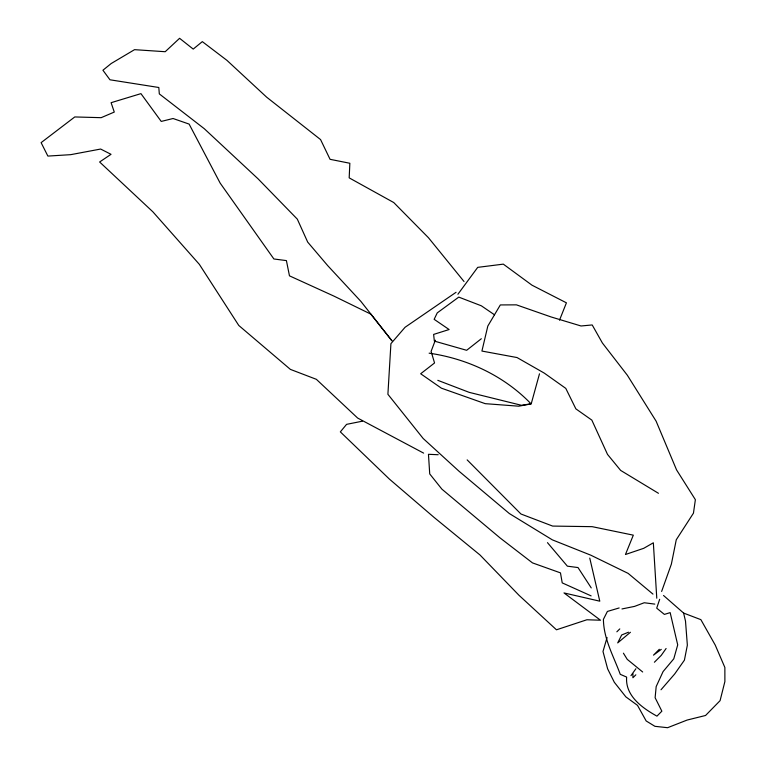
<?xml version="1.0" encoding="UTF-8"?>
<svg xmlns="http://www.w3.org/2000/svg" width="766" height="766" viewBox="0 0 766 766"><rect width="100%" height="100%" fill="white"/><g stroke="black" fill="none" stroke-linecap="round" stroke-linejoin="round"><path stroke-width="1.15" d="M632.936 673.707L632.898 677.757L635.847 674.808M539.484 373.818L531.192 403.902L518.706 406.191L485.213 403.663L441.398 388.171L420.668 373.76L434.552 362.969L431.105 351.374L435.347 340.19M607.065 637.523L602.995 651.512L607.639 668.862L614.313 682.276L625.87 696.878L637.513 705.371L646.169 720.959L654.93 726.321L667.607 727.7L687.112 720.059L705.563 715.482L720.078 700.66L724.885 681.577L724.866 667.473L715.243 645.096L700.871 619.646L683.617 613.078L663.528 595.479M659.66 599.309L656.711 608.166L664.381 614.409L670.164 612.618L677.709 644.867L673.783 658.817L663.069 671.6L656.175 686.585L655.122 697.73L661.853 711.183L656.95 716.143C642.348 708.043 625.113 695.892 626.636 677.077L620.259 674.329C613.681 656.357 603.608 638.94 603.417 619.321L607.4 611.44L619.148 607.955M661.633 591.438L671.37 564.13L676.263 539.771L693.45 513.172L695.375 499.681L676.579 469.931L656.117 421.176L627.364 375.273L602.392 342.996L592.204 324.947L581.04 325.981L551.089 316.952L516.428 304.849L500.332 304.935L487.827 326.038L481.919 351.058L517.031 357.55L544.253 373.099L565.787 388.381L575.869 408.862L591.84 420.113L607.515 454.401L620.642 470.41L658.454 493.294M559.506 320.188L566.419 302.829L531.987 285.182L503.31 264.136L477.716 267.363L457.905 294.259M666.104 648.505L661.23 655.399L654.403 662.236M630.964 675.669L635.904 668.728M661.01 689.773L674.683 673.975L684.411 660.158L687.351 645.183L685.503 621.121L683.617 613.078M659.335 649.29L653.484 655.15L661.269 649.357M616.85 631.816L619.799 628.905M630.428 632.266L617.702 642.904L621.676 634.985L628.493 632.199M481.326 338.735L466.647 350.301L434.351 341.09L433.623 334.416L449.125 329.533L434.15 319.326L437.252 312.882L458.767 297.112L481.326 305.797L494.491 314.788M456.067 292.286L405.061 327.283L390.919 343.656L387.902 394.289L423.177 438.497L459.035 471.243L509.333 513.536L552.372 539.867L590.768 555.168L628.13 573.38L652.967 594.11M621.963 608.951L634.554 606.394L644.235 602.746L654.815 604.115M362.395 421.185L346.577 424.354L340.343 431.88L389.396 479.085L434.092 517.423L479.956 554.948L519.042 595.335L556.47 629.805L586.89 619.761L600.496 620.221L563.987 592.932L599.788 601.186L589.763 558.098M438.181 454.726L428.462 454.305L429.726 473.915L441.896 489.148L499.959 537.837L532.475 562.886L560.463 572.872L562.225 582.888L591.132 595.891M429.123 353.174C467.356 358.66 504.105 375.847 531.029 403.816L521.435 405.281L469.204 392.364L437.807 380.329M423.627 453.118L357.636 418.045L316.358 379.314L290.381 369.384L238.791 325.473L199.351 264.347L152.865 211.809L99.628 161.99L111.022 154.311L100.643 149.044L70.702 154.665L47.875 156.082L41.115 142.639L74.771 116.949L101.15 117.677L114.278 112.066L111.099 102.692L140.944 93.634L161.233 121.43L173.068 118.51L189.125 124.092L220.148 183.093L273.883 258.975L286.407 260.603L289.471 275.837L334.014 296.145L370.897 314.156L391.991 340.86L360.843 301.344L327.752 265.678L307.693 242.104L297.323 219.143L258.104 178.871L204.283 128.707L159.318 93.902L158.811 87.496L109.959 79.788L102.931 70.233L111.223 63.511L134.538 49.666L165.207 51.715L179.589 38.3L193.214 49.091L202.32 41.632L226.899 60.322L266.654 97.177L320.571 139.584L330.06 159.318L349.851 163.263L349.181 177.865L393.743 202.54L428.472 237.738L464.014 281.505M642.674 671.983L627.239 659.354L623.419 653.178M467.155 459.887L520.957 514.005L552.64 526.079L592.156 526.663L633.319 535.156L625.449 554.507L643.727 548.322L653.341 542.797L656.778 598.217M547.47 542.644L567.376 566.17L578.014 567.558L591.247 587.915"/></g></svg>
